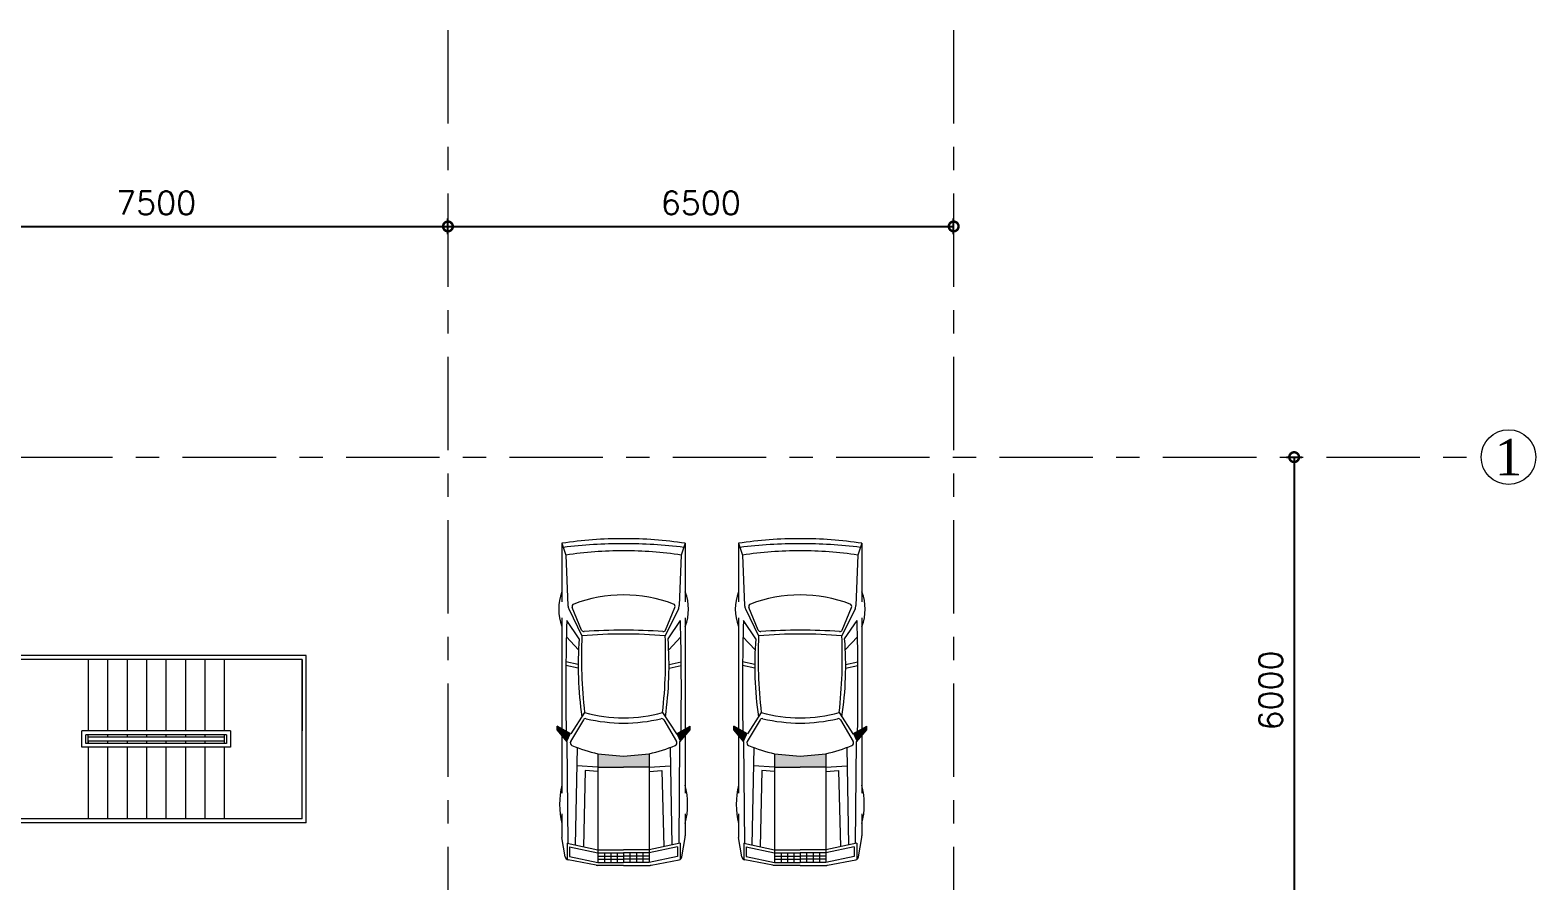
# Model space of a CAD drawing. Header units: millimetres. Extents: x 24487468 to 24959437, y -333213 to 842934.
# Drawn here: x 24743375 to 24762728, y 20611 to 31549 of the extents above; entities that cross this region are included whole.
import ezdxf
from ezdxf.enums import TextEntityAlignment as Align

# ---------------------------------------------------------------- set-up
doc = ezdxf.new("R2010")
doc.units = ezdxf.units.MM
doc.header["$MEASUREMENT"] = 0
doc.header["$PDMODE"] = 3
for name, pattern in [('ACAD_ISO10W100', [18.5, 12, -3, 0.5, -3]), ('BORDERX2', [3.5, 1, -0.5, 1, -0.5, 0, -0.5]), ('Centreline', [21, 12, -3, 3, -3])]:
    doc.linetypes.add(name, pattern=pattern)
doc.layers.get('0').update_dxf_attribs({"lineweight": 5})
for name, color, linetype, lineweight in [('A 0.13furniture', 30, 'Continuous', 0), ('CENLINE', 220, 'ACAD_ISO10W100', 5), ('DIM', 183, 'Continuous', 5), ('GRID', 205, 'BORDERX2', 5), ('p1 plan grid lck', 6, 'Continuous', 5), ('WINDOWS', 4, 'Continuous', 9)]:
    doc.layers.add(name, color=color, linetype=linetype, lineweight=lineweight)
doc.layers.add('A-BTEXT', color=57, linetype='Continuous')
doc.styles.add('arial', font='times.ttf')
doc.styles.add('ATTR', font='romans.shx', dxfattribs={"width": 0.8, "height": 0.48})
doc.styles.add('ROMANS', font='romans__.ttf')
doc.dimstyles.new('DIM100', dxfattribs={"dimtxt": 300, "dimasz": 250, "dimexe": 100, "dimexo": 100, "dimgap": 150, "dimtad": 1, "dimdec": 0, "dimrnd": 5, "dimzin": 0, "dimdsep": 46, "dimtxsty": 'ROMANS', "dimblk": 'DOTSMALL', "dimcen": 0.09, "dimclrd": 256, "dimclre": 256, "dimclrt": 7, "dimadec": 0, "dimazin": 0, "dimtfac": 1, "dimtdec": 0, "dimtix": 1, "dimtofl": 0, "dimtmove": 1, "dimatfit": 3, "dimfxl": 100, "dimfxlon": 1, "dimtolj": 1, "dimtzin": 0, "dimarcsym": 0})

# ---------------------------------------------------------------- blocks, each defined once
blk = doc.blocks.new('Sports Car B PV')
at = {"layer": 'A 0.13furniture', "linetype": 'Continuous'}
for p, q in [((-165.66, 31.74), (-159.59, 29.65)), ((-165.66, 31.74), (-135.48, 31.74)), ((-127.22, 31.74), (-70.26, 31.74)), ((-67.65, 27.13), (-71.64, 34.18)), ((-69.67, 34.18), (-71.64, 34.18)), ((-63.57, 28.98), (-69.67, 34.18)), ((-66.8, 31.74), (-37.05, 31.74)), ((-26.5, 31.74), (-15.17, 31.74)), ((-4.36, 29.98), (-14.4, 31.67)), ((-159.59, 29.65), (-133.58, 28.59)), ((-121.03, 21.56), (-132.64, 26.4)), ((-131.95, 28.18), (-118.07, 21.39)), ((-116.5, 22.84), (-125.93, 29.24)), ((-117.48, 29.43), (-110.83, 23.18)), ((-103.35, 23.36), (-104.74, 29.63)), ((-101.32, 23.36), (-102.71, 29.65)), ((-78.59, 20.06), (-67.65, 27.13)), ((-74.79, 20.68), (-63.66, 27.21)), ((-11.23, 28.5), (-63.57, 28.98)), ((-60.58, 23.9), (-10.44, 24.81)), ((-50.52, 13.16), (-51.15, 24.07)), ((-11.34, 29.04), (-7.97, 13.16)), ((-11.34, 29.04), (-3.05, 29.04)), ((-9.56, 27.73), (-6.46, 13.16)), ((-9.56, 27.73), (-4.58, 27.73)), ((-4.58, 27.73), (-1.48, 13.16)), ((-0.04, 14.1), (-2.87, 28.53)), ((-48.81, 19.67), (-9.55, 20.63)), ((-48.19, 13.16), (-48.81, 19.67)), ((-57.43, 13.16), (-1.48, 13.16)), ((-56.1, 0), (-57.43, 13.16)), ((-50.52, 13.16), (-50.52, 0)), ((-7.97, 13.16), (-7.97, 0)), ((-6.46, 13.16), (-6.46, 0)), ((-6.46, 9.87), (-1.48, 9.87)), ((-4.8, 13.16), (-4.8, 0)), ((-3.14, 13.16), (-3.14, 0)), ((-1.48, 13.16), (-1.48, 0)), ((0, 0), (0, 13.67)), ((-57.43, -13.16), (-56.1, 0)), ((-50.52, -13.16), (-50.52, 0)), ((-7.97, -13.16), (-7.97, 0)), ((-6.46, 6.58), (-1.48, 6.58)), ((-6.46, 3.29), (-1.48, 3.29)), ((-6.46, -13.16), (-6.46, 0)), ((-6.46, 0), (-1.48, 0)), ((-4.8, -13.16), (-4.8, 0)), ((-3.14, -13.16), (-3.14, 0)), ((-1.48, -13.16), (-1.48, 0)), ((0, 0), (0, -13.67)), ((-6.46, -3.29), (-1.48, -3.29)), ((-6.46, -6.58), (-1.48, -6.58)), ((-57.43, -13.16), (-1.48, -13.16)), ((-50.52, -13.16), (-51.15, -24.07)), ((-48.19, -13.16), (-48.81, -19.67)), ((-11.34, -29.04), (-7.97, -13.16)), ((-9.56, -27.73), (-6.46, -13.16)), ((-6.46, -9.87), (-1.48, -9.87)), ((-4.58, -27.73), (-1.48, -13.16)), ((-0.04, -14.1), (-2.87, -28.53)), ((-121.03, -21.56), (-132.64, -26.4)), ((-131.95, -28.18), (-118.07, -21.39)), ((-116.5, -22.84), (-125.93, -29.24)), ((-117.48, -29.43), (-110.83, -23.18)), ((-78.59, -20.06), (-67.65, -27.13)), ((-74.79, -20.68), (-63.66, -27.21)), ((-48.81, -19.67), (-9.55, -20.63)), ((-165.66, -31.74), (-159.59, -29.65)), ((-159.59, -29.65), (-133.58, -28.59)), ((-103.35, -23.36), (-104.74, -29.63)), ((-101.32, -23.36), (-102.71, -29.65)), ((-67.65, -27.13), (-71.64, -34.18)), ((-63.57, -28.98), (-69.67, -34.18)), ((-11.23, -28.5), (-63.57, -28.98)), ((-60.58, -23.9), (-10.44, -24.81)), ((-4.36, -29.98), (-14.4, -31.67)), ((-11.34, -29.04), (-3.05, -29.04)), ((-9.56, -27.73), (-4.58, -27.73)), ((-165.66, -31.74), (-135.48, -31.74)), ((-127.22, -31.74), (-70.26, -31.74)), ((-69.67, -34.18), (-71.64, -34.18)), ((-66.8, -31.74), (-37.05, -31.74)), ((-26.5, -31.74), (-15.17, -31.74))]:
    blk.add_line(p, q, dxfattribs=at)
for centre, radius, start, end in [((48.42, 0), 216.42, 171.5672, 180), ((86.51, 0), 251.92, 172.93376, 180), ((-131.75, 8.11), 25.26, 69.26129, 110.73871), ((-31.35, -9.46), 42.37, 76.46789, 103.5321), ((-15.17, 27.08), 4.66, 80.44448, 90), ((43.03, 0), 204.78, 171.6755, 180), ((-66.4, 0), 72.67, 159.33105, 180), ((-133.15, 25.18), 1.32, 67.3717, 159.33105), ((-133.75, 24.51), 4.08, 63.92234, 87.67777), ((-90.55, -1320.65), 1350.35, 89.08622, 91.50148), ((-102.67, -159.44), 182.81, 81.73911, 94.3382), ((-62.96, 26.01), 1.38, 23.7677, 120.39857), ((-122.03, 0), 65.93, 11.51286, 23.7677), ((-4.66, 28.18), 1.83, 11.07809, 80.44448), ((-121.54, 20.34), 1.32, 356.01803, 67.3717), ((170.71, 0), 291.64, 176.01803, 180), ((138.48, 0), 257.44, 175.23449, 180), ((-106.97, -235.18), 256.81, 83.65681, 92.47815), ((-150.17, 0), 74.33, 360, 15.65273), ((-74.09, 19.48), 1.38, 120.39857, 193.49828), ((-155.25, 0), 82.09, 360, 13.49828), ((-2.25, 13.67), 2.25, 360, 11.07809), ((48.42, 0), 216.42, 180, 188.4328), ((86.51, 0), 251.92, 180, 187.06624), ((43.03, 0), 204.78, 180, 188.3245), ((-66.4, 0), 72.67, 180, 200.66894), ((170.71, 0), 291.64, 180, 183.98197), ((138.48, 0), 257.44, 180, 184.7655), ((-150.17, 0), 74.33, 344.34727, 360), ((-155.25, 0), 82.09, 346.50172, 360), ((-122.03, 0), 65.93, 336.23231, 348.48715), ((-2.25, -13.67), 2.25, 348.92191, 360), ((-121.54, -20.34), 1.32, 292.6283, 3.98197), ((-106.97, 235.18), 256.81, 267.52184, 276.34319), ((-102.67, 159.44), 182.81, 265.6618, 278.26089), ((-74.09, -19.48), 1.38, 166.50172, 239.60143), ((-133.15, -25.18), 1.32, 200.66894, 292.6283), ((-133.75, -24.51), 4.08, 272.32223, 296.07766), ((-90.55, 1320.65), 1350.35, 268.49853, 270.91378), ((-62.96, -26.01), 1.38, 239.60143, 336.23231), ((-4.66, -28.18), 1.83, 279.55553, 348.92191), ((-131.75, -8.11), 25.26, 249.2613, 290.7387), ((-31.35, 9.46), 42.37, 256.46789, 283.53212), ((-15.17, -27.08), 4.66, 269.99999, 279.55553)]:
    blk.add_arc(centre, radius, start, end, dxfattribs=at)
for points in [[(-67.65, 27.13), (-63.57, 28.98), (-71.64, 34.18), (-69.67, 34.18)], [(-57.43, -13.16), (-56.1, 0), (-50.52, -13.16), (-50.52, 13.16)], [(-56.1, 0), (-57.43, 13.16), (-50.52, 13.16)], [(-67.65, -27.13), (-63.57, -28.98), (-71.64, -34.18), (-69.67, -34.18)]]:
    blk.add_solid(points, dxfattribs=at)
at = {"layer": 'A 0.13furniture', "style": 'ATTR', "width": 0.8, "flags": 9}
blk.add_attdef('ESTCODE', (0, 0), '', height=0.0355, dxfattribs=at)
blk = doc.blocks.new('grid letter-flat-4-flat-1')
at = {"layer": 'GRID', "linetype": 'Continuous'}
blk.add_circle((0, 374.75), 281.25, dxfattribs=at)
blk = doc.blocks.new('EEXIT')
at = {"layer": 'WINDOWS', "lineweight": 0}
for p, q in [((0, 4581), (-2150, 4581)), ((-2150, 4581), (-2150, 2781)), ((-50, 4531), (-2100, 4531)), ((-2100, 4531), (-2100, 2753)), ((-2100, 4531), (-1180, 4531)), ((-50, 4531), (-50, 2781)), ((0, 4581), (0, 2753)), ((-2100, 3531), (-1180, 3531)), ((-1180, 3611), (-1180, 1700)), ((-1180, 3611), (-970, 3611)), ((-1130, 3561), (-1130, 1750)), ((-1130, 3561), (-1020, 3561)), ((-1130, 3531), (-1020, 3531)), ((-1100, 3531), (-1100, 1781)), ((-1050, 3531), (-1050, 1781)), ((-1020, 3561), (-1020, 1750)), ((-970, 3611), (-970, 1700)), ((-970, 3531), (-50, 3531)), ((-2100, 3281), (-1180, 3281)), ((-1130, 3281), (-1100, 3281)), ((-1050, 3281), (-1020, 3281)), ((-970, 3281), (-50, 3281)), ((-2100, 3031), (-1180, 3031)), ((-1130, 3031), (-1100, 3031)), ((-1050, 3031), (-1020, 3031)), ((-970, 3031), (-50, 3031)), ((-2150, 2781), (-2150, 731)), ((-2100, 2781), (-1180, 2781)), ((-2100, 2753), (-2100, 781)), ((-1130, 2781), (-1100, 2781)), ((-1050, 2781), (-1020, 2781)), ((-970, 2781), (-50, 2781)), ((-50, 2781), (-50, 781)), ((0, 2753), (0, 731)), ((-2100, 2531), (-1180, 2531)), ((-1130, 2531), (-1100, 2531)), ((-1050, 2531), (-1020, 2531)), ((-970, 2531), (-50, 2531)), ((-2100, 2281), (-1180, 2281)), ((-1130, 2281), (-1100, 2281)), ((-1050, 2281), (-1020, 2281)), ((-970, 2281), (-50, 2281)), ((-2100, 2031), (-1180, 2031)), ((-1130, 2031), (-1100, 2031)), ((-1050, 2031), (-1020, 2031)), ((-970, 2031), (-50, 2031)), ((-2100, 1781), (-1180, 1781)), ((-1020, 1781), (-1130, 1781)), ((-1020, 1750), (-1130, 1750)), ((-1050, 1781), (-1020, 1781)), ((-970, 1781), (-50, 1781)), ((-970, 1700), (-1180, 1700)), ((-2100, 781), (-1180, 781)), ((-50, 781), (-2100, 781)), ((0, 731), (-2150, 731))]:
    blk.add_line(p, q, dxfattribs=at)
blk = doc.blocks.new('_DotSmall')
at = {"color": 0, "linetype": 'ByBlock', "const_width": 0.5}
blk.add_lwpolyline([(-0.0625, 0, 1), (0.0625, 0, 1)], format="xyb", close=True, dxfattribs=at)
blk = doc.blocks.new('*D46')
at = {"layer": 'Defpoints', "color": 0, "ltscale": 100, "transparency": 16777216}
for p in [(24748745, 29025), (24741246, 26409), (24748745, 26059)]:
    blk.add_point(p, dxfattribs=at)
at = {"layer": 'DIM', "lineweight": -2, "ltscale": 100, "transparency": 16777216}
for p, q in [((24741246, 28925), (24741246, 29125)), ((24748745, 28925), (24748745, 29125)), ((24741246, 29025), (24748745, 29025))]:
    blk.add_line(p, q, dxfattribs=at)
at = {"layer": 'DIM', "lineweight": -2, "ltscale": 100, "transparency": 16777216, "xscale": 250, "yscale": 250, "zscale": 250, "rotation": 180}
blk.add_blockref('_DotSmall', (24741246, 29025), dxfattribs=at)
at = {"layer": 'DIM', "lineweight": -2, "ltscale": 100, "transparency": 16777216, "xscale": 250, "yscale": 250, "zscale": 250}
blk.add_blockref('_DotSmall', (24748745, 29025), dxfattribs=at)
at = {"layer": 'DIM', "color": 7, "ltscale": 100, "transparency": 16777216, "insert": (24744996, 29327), "char_height": 300, "attachment_point": 5, "style": 'ROMANS'}
blk.add_mtext('\\A1;7500', dxfattribs=at)
blk = doc.blocks.new('*D47')
at = {"layer": 'Defpoints', "color": 0, "ltscale": 100, "transparency": 16777216}
for p in [(24755245, 29025), (24748745, 26059), (24755245, 26059)]:
    blk.add_point(p, dxfattribs=at)
at = {"layer": 'DIM', "lineweight": -2, "ltscale": 100, "transparency": 16777216}
for p, q in [((24748745, 28925), (24748745, 29125)), ((24755245, 28925), (24755245, 29125)), ((24748745, 29025), (24755245, 29025))]:
    blk.add_line(p, q, dxfattribs=at)
at = {"layer": 'DIM', "lineweight": -2, "ltscale": 100, "transparency": 16777216, "xscale": 250, "yscale": 250, "zscale": 250, "rotation": 180}
blk.add_blockref('_DotSmall', (24748745, 29025), dxfattribs=at)
at = {"layer": 'DIM', "lineweight": -2, "ltscale": 100, "transparency": 16777216, "xscale": 250, "yscale": 250, "zscale": 250}
blk.add_blockref('_DotSmall', (24755245, 29025), dxfattribs=at)
at = {"layer": 'DIM', "color": 7, "ltscale": 100, "transparency": 16777216, "insert": (24751995, 29327), "char_height": 300, "attachment_point": 5, "style": 'ROMANS'}
blk.add_mtext('\\A1;6500', dxfattribs=at)
blk = doc.blocks.new('*D48')
at = {"layer": 'Defpoints', "color": 0, "ltscale": 100, "transparency": 16777216}
for p in [(24758645, 26059), (24758645, 20059), (24759621, 20059)]:
    blk.add_point(p, dxfattribs=at)
at = {"layer": 'DIM', "lineweight": -2, "ltscale": 100, "transparency": 16777216}
for p, q in [((24759521, 26059), (24759721, 26059)), ((24759621, 26059), (24759621, 20059)), ((24759521, 20059), (24759721, 20059))]:
    blk.add_line(p, q, dxfattribs=at)
at = {"layer": 'DIM', "lineweight": -2, "ltscale": 100, "transparency": 16777216, "xscale": 250, "yscale": 250, "zscale": 250}
for p, rotation in [((24759621, 26059), 90), ((24759621, 20059), 270)]:
    blk.add_blockref('_DotSmall', p, dxfattribs=dict(at, rotation=rotation))
at = {"layer": 'DIM', "color": 7, "ltscale": 100, "transparency": 16777216, "insert": (24759320, 23059), "char_height": 300, "attachment_point": 5, "rotation": 90, "style": 'ROMANS'}
blk.add_mtext('\\A1;6000', dxfattribs=at)

msp = doc.modelspace()

# ---------------------------------------------------------------- linework, layer by layer
at = {"layer": 'p1 plan grid lck', "linetype": 'Centreline', "ltscale": 100}
for p, q in [((24748745, 31549.2), (24748745, -15297.8)), ((24755245, 31549.2), (24755245, -15297.8)), ((24709635.2, 26058.7), (24762025, 26058.7))]:
    msp.add_line(p, q, dxfattribs=at)

# ---------------------------------------------------------------- block references
at = {"layer": 'A 0.13furniture', "xscale": 24.99988079127888, "yscale": 24.99988079127888, "zscale": 24.99988079127888, "rotation": 269.9999999999981}
for p in [(24751002.6, 20810.5), (24753272.9, 20810.5)]:
    msp.add_blockref('Sports Car B PV', p, dxfattribs=at)
at = {"layer": 'CENLINE'}
ref = msp.add_blockref('grid letter-flat-4-flat-1', (24762376.6, 25590.6), dxfattribs=dict(at, xscale=1.25, yscale=1.25, zscale=25.4))
ref.add_attrib('GRID_LETTER', '1', dxfattribs={"layer": 'A-BTEXT', "linetype": 'Continuous', "height": 468.7, "style": 'arial'}).set_placement((24762376.6, 26059.3), align=Align.MIDDLE_CENTER)
at = {"layer": 'DIM', "rotation": 270}
msp.add_blockref('EEXIT', (24742340, 21358.7), dxfattribs=at)

# ---------------------------------------------------------------- dimensions: what is measured, and where the dimension line sits
at = {"layer": 'DIM', "ltscale": 100}
for base, p1, p2, picture, middle in [((24748745, 29025.3), (24741246.1, 26408.7), (24748745, 26058.7), '*D46', (24744995.5, 29326.7)), ((24755245, 29025.3), (24748745, 26058.7), (24755245, 26058.7), '*D47', (24751995, 29326.7))]:
    dim = msp.add_linear_dim(base=base, p1=p1, p2=p2, dimstyle='DIM100', dxfattribs=at)
    dim.commit()
    dim.dimension.update_dxf_attribs({"geometry": picture, "text_midpoint": middle})
dim = msp.add_linear_dim(base=(24759621.5, 20058.7), p1=(24758644.5, 26058.7), p2=(24758644.5, 20058.7), angle=90, dimstyle='DIM100', dxfattribs=at)
dim.commit()
dim.dimension.update_dxf_attribs({"geometry": '*D48', "text_midpoint": (24759320.1, 23058.7)})

doc.saveas('drawing.dxf')
